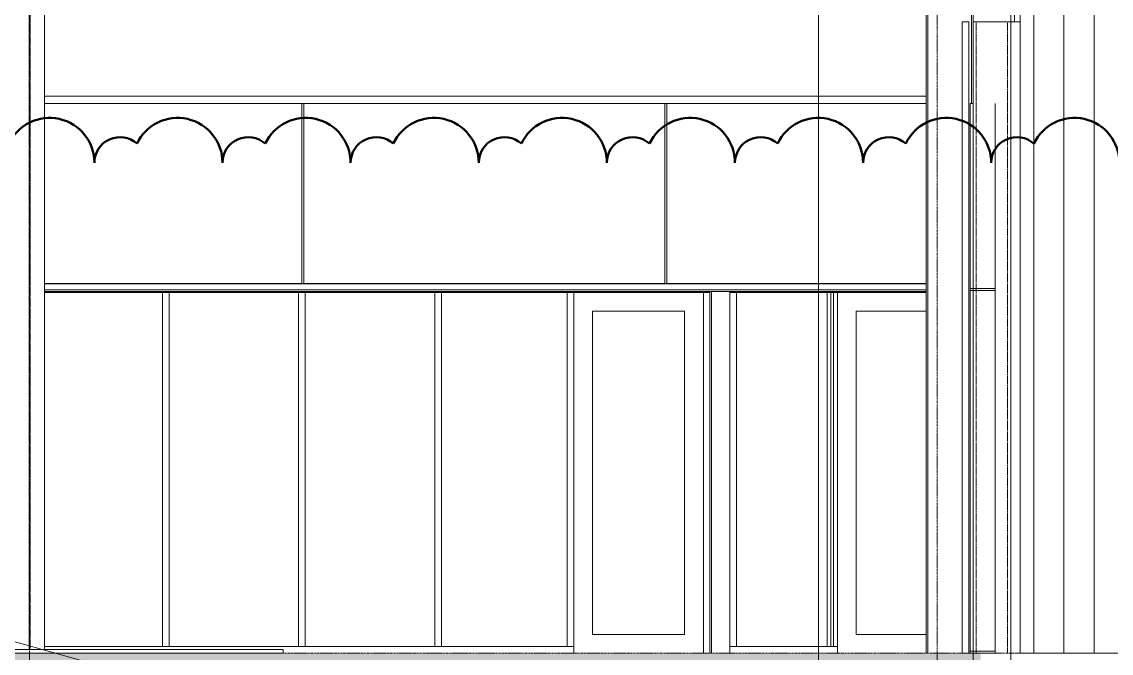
# Model space of a CAD drawing. Header units: inches. Extents: x -23565 to -43, y -324 to 853.
# Drawn here: x -7563.6 to -7274.1, y 0 to 168 of the extents above; entities that cross this region are included whole.
import ezdxf

# ---------------------------------------------------------------- set-up
doc = ezdxf.new("R2010")
doc.units = ezdxf.units.IN
doc.header["$MEASUREMENT"] = 0
doc.linetypes.add('Grid Line 1_2_', pattern=[0.875, 0.5, -0.125, 0.125, -0.125])
doc.linetypes.add('Hidden 1_8_', pattern=[0.1875, 0.125, -0.0625])
for name, color, linetype, lineweight in [('A-ANNO-IDEN', 131, 'Continuous', 9), ('A-DOOR', 31, 'Continuous', 13), ('A-FLOR', 192, 'Continuous', 13), ('A-FLOR-LEVL', 51, 'Continuous', 9), ('A-FLOR-PATT', 8, 'Continuous', 25), ('A-GLAZ-CWMG', 51, 'Continuous', 13), ('A-WALL', 113, 'Continuous', 13), ('A-WALL-PATT', 111, 'Continuous', 25), ('C-TOPO', 7, 'Continuous', 13), ('G-ANNO-REVC', 71, 'Continuous', 9), ('G-ANNO-SYMB', 111, 'Continuous', 9), ('I-WALL', 2, 'Continuous', 13), ('S-BEAM', 12, 'Continuous', 13), ('S-COLS', 52, 'Continuous', 13), ('S-GRID', 1, 'Continuous', 9)]:
    doc.layers.add(name, color=color, linetype=linetype, lineweight=lineweight)

# ---------------------------------------------------------------- blocks, each defined once
blk = doc.blocks.new('Struct_Xcel_Sports Complex_rvt-4-Building Section - North_South looking West _ Fitness Center')
at = {"layer": 'A-FLOR-PATT', "lineweight": 9}
h = blk.add_hatch(dxfattribs=at)
h.set_pattern_fill('FP_60', color=256, style=0, pattern_type=2)
h.set_pattern_definition([(50, (-21606.15, 72.08), (55.0854, -4.8198), [5.76, -63.36]), (355, (-21606.15, 72.08), (-10.6557, 57.7685), [4.608, -50.688]), (100.451, (-21601.557, 71.68), (44.4295, 52.9487), [4.895, -53.848]), (46.184, (-21606.15, 87.44), (81.9644, -12.712), [8.64, -95.04]), (96.636, (-21599.32, 86.38), (71.7815, 74.8124), [7.343, -80.772]), (351.184, (-21606.15, 87.44), (71.782, 74.8124), [6.912, -76.032]), (21, (-21598.47, 83.6), (45.842, -30.9215), [5.76, -63.36]), (326, (-21598.47, 83.6), (18.687, 55.6915), [4.608, -50.688]), (71.451, (-21594.65, 81.025), (64.529, 24.77), [4.895, -53.848]), (37.5, (-21606.148, 72.082), (0.9339, 25.5668), [2.534, -47.539, 2.534, -48.922, -50.88]), (37.5, (-21606.148, 72.082), (0.9339, 25.5668), [-101.53, 2.534, -48.346]), (7.5, (-21606.148, 72.082), (20.20404, 30.2913), [2.534, -26.803, 2.534, -46.387, -19.392]), (7.5, (-21606.148, 72.082), (20.20404, 30.2913), [-78.259, 2.534, -16.858]), (327.5, (-21623.274, 72.082), (40.9978, -1.7324), [2.534, -16.666, 2.534, -57.37, -79.488]), (327.5, (-21623.274, 72.082), (40.9978, -1.7324), [-79.104, 2.534, -76.954]), (317.5, (-21630.954, 72.082), (44.7889, 7.6878), [2.534, -22.426, 2.534, -37.248, -56.448]), (317.5, (-21630.954, 72.082), (44.7889, 7.6878), [-64.742, 2.534, -53.914])])
h.paths.add_polyline_path([(-21132.3, -6), (-21132.3, 0), (-22790.8, 0), (-22790.8, -6), (-21136.06, -6)], flags=0)
blk = doc.blocks.new('W-Wide Flange-Column - B1_E-1528731-Building Section - North_South looking West _ Fitness Center')
at = {"layer": 'S-COLS', "color": 8, "linetype": 'Hidden 1_8_', "lineweight": 9}
for p, q in [((-21385.21, 376.28), (-21385.21, 1)), ((-21384.9, 1), (-21384.9, 376.29))]:
    blk.add_line(p, q, dxfattribs=at)
blk = doc.blocks.new('Girt_C - 10_D-1401750-Building Section - North_South looking West _ Fitness Center')
at = {"layer": 'S-BEAM', "color": 8, "lineweight": 9}
for p, q in [((-21381.05, 96.68), (-21146.8, 96.68)), ((-21146.8, 96.2), (-21381.05, 96.2))]:
    blk.add_line(p, q, dxfattribs=at)
blk = doc.blocks.new('overhead door - one-983186-Building Section - North_South looking West _ Fitness Center')
at = {"layer": 'A-DOOR', "color": 7}
for p, q in [((-21137.18, 168), (-21137.18, 0)), ((-21135.43, 168), (-21137.18, 168)), ((-21135.43, 0), (-21135.43, 168)), ((-21137.18, 0), (-21135.43, 0))]:
    blk.add_line(p, q, dxfattribs=at)
blk = doc.blocks.new('Girt_C - 10_D-1401751-Building Section - North_South looking West _ Fitness Center')
at = {"layer": 'S-BEAM', "color": 8, "lineweight": 9}
blk.add_line((-21146.8, 148.19), (-21381.05, 148.19), dxfattribs=at)
blk = doc.blocks.new('C-Channel-Column - C10X25-1732793-Building Section - North_South looking West _ Fitness Center')
at = {"layer": 'S-COLS', "color": 8, "linetype": 'Hidden 1_8_', "lineweight": 9}
for p, q in [((-21133.49, 0), (-21133.49, 168)), ((-21125.11, 0), (-21125.11, 168))]:
    blk.add_line(p, q, dxfattribs=at)
blk = doc.blocks.new('Door_Single_Storefront - one-1371409-Building Section - North_South looking West _ Fitness Center')
at = {"layer": 'A-DOOR', "color": 8, "lineweight": 9}
for p, q in [((-21235.43, 91), (-21235.43, 5)), ((-21235.43, 91), (-21210.99, 91)), ((-21210.99, 5), (-21210.99, 91)), ((-21235.43, 5), (-21210.99, 5))]:
    blk.add_line(p, q, dxfattribs=at)
blk = doc.blocks.new('Rectangular Mullion - Interior 1_75_ x 4_5_-1835619-Building Section - North_South looking West _ Fitness Center')
at = {"layer": 'A-GLAZ-CWMG', "color": 8, "lineweight": 9}
blk.add_line((-21241.3, 96), (-21276.49, 96), dxfattribs=at)
blk = doc.blocks.new('Rectangular Mullion - Interior 1_75_ x 4_5_-1214729-Building Section - North_South looking West _ Fitness Center')
at = {"layer": 'A-GLAZ-CWMG', "color": 8, "lineweight": 9}
blk.add_line((-21276.49, 96), (-21312.68, 96), dxfattribs=at)
blk = doc.blocks.new('Rectangular Mullion - Interior 1_75_ x 4_5_-1214730-Building Section - North_South looking West _ Fitness Center')
at = {"layer": 'A-GLAZ-CWMG', "color": 8, "lineweight": 9}
blk.add_line((-21312.68, 1.75), (-21276.49, 1.75), dxfattribs=at)
blk = doc.blocks.new('Rectangular Mullion - Interior 1_75_ x 4_5_-V124-Building Section - North_South looking West _ Fitness Center')
at = {"layer": 'A-GLAZ-CWMG', "color": 8, "lineweight": 9}
blk.add_line((-21381.05, 1.75), (-21348.87, 1.75), dxfattribs=at)
blk = doc.blocks.new('Rectangular Mullion - Interior 1_75_ x 4_5_-1835424-Building Section - North_South looking West _ Fitness Center')
at = {"layer": 'A-GLAZ-CWMG', "color": 8, "lineweight": 9}
for p, q in [((-21205.99, 96), (-21204.24, 96)), ((-21205.99, 0), (-21205.99, 96)), ((-21204.24, 0), (-21204.24, 96))]:
    blk.add_line(p, q, dxfattribs=at)
blk = doc.blocks.new('Rectangular Mullion - Interior 1_75_ x 4_5_-1220285-Building Section - North_South looking West _ Fitness Center')
at = {"layer": 'A-GLAZ-CWMG', "color": 8, "lineweight": 9}
for p, q in [((-21277.37, 96), (-21275.62, 96)), ((-21277.37, 96), (-21277.37, 1.75)), ((-21275.62, 96), (-21275.62, 1.75)), ((-21275.62, 1.75), (-21277.37, 1.75))]:
    blk.add_line(p, q, dxfattribs=at)
blk = doc.blocks.new('Rectangular Mullion - Interior 1_75_ x 4_5_-V125-Building Section - North_South looking West _ Fitness Center')
at = {"layer": 'A-GLAZ-CWMG', "color": 8, "lineweight": 9}
blk.add_line((-21348.87, 96), (-21381.05, 96), dxfattribs=at)
blk = doc.blocks.new('Rectangular Mullion - Interior 1_75_ x 4_5_-1835620-Building Section - North_South looking West _ Fitness Center')
at = {"layer": 'A-GLAZ-CWMG', "color": 8, "lineweight": 9}
for p, q in [((-21204.24, 96), (-21241.3, 96)), ((-21204.24, 96.2), (-21204.24, 96))]:
    blk.add_line(p, q, dxfattribs=at)
blk = doc.blocks.new('Rectangular Mullion - Interior 1_75_ x 4_5_-1835621-Building Section - North_South looking West _ Fitness Center')
at = {"layer": 'A-GLAZ-CWMG', "color": 8, "lineweight": 9}
for p, q in [((-21276.49, 1.75), (-21240.43, 1.75)), ((-21240.43, 1.75), (-21240.43, 0))]:
    blk.add_line(p, q, dxfattribs=at)
blk = doc.blocks.new('Rectangular Mullion - Interior 1_75_ x 4_5_-1314720-Building Section - North_South looking West _ Fitness Center')
at = {"layer": 'A-GLAZ-CWMG', "color": 8, "lineweight": 9}
for p, q in [((-21242.18, 96), (-21240.43, 96)), ((-21242.18, 96), (-21242.18, 1.75)), ((-21240.43, 96), (-21240.43, 1.75)), ((-21240.43, 1.75), (-21242.18, 1.75))]:
    blk.add_line(p, q, dxfattribs=at)
blk = doc.blocks.new('Door_Single_Storefront - one-1980270-Building Section - North_South looking West _ Fitness Center')
at = {"layer": 'A-DOOR', "color": 8, "lineweight": 9}
for p, q in [((-21165.37, 91), (-21165.37, 5)), ((-21165.37, 91), (-21146.8, 91)), ((-21165.37, 5), (-21146.8, 5)), ((-21170.37, 0), (-21170.37, 1.75))]:
    blk.add_line(p, q, dxfattribs=at)
blk = doc.blocks.new('Rectangular Mullion - Interior 1_75_ x 4_5_-1980139-Building Section - North_South looking West _ Fitness Center')
at = {"layer": 'A-GLAZ-CWMG', "color": 8, "lineweight": 9}
blk.add_line((-21172.24, 96), (-21198.93, 96), dxfattribs=at)
blk = doc.blocks.new('Rectangular Mullion - Interior 1_75_ x 4_5_-1980268-Building Section - North_South looking West _ Fitness Center')
at = {"layer": 'A-GLAZ-CWMG', "color": 8, "lineweight": 9}
blk.add_line((-21198.93, 1.75), (-21172.24, 1.75), dxfattribs=at)
blk = doc.blocks.new('Rectangular Mullion - Interior 1_75_ x 4_5_-V130-Building Section - North_South looking West _ Fitness Center')
at = {"layer": 'A-GLAZ-CWMG', "color": 8, "lineweight": 9}
for p, q in [((-21198.93, 96), (-21197.18, 96)), ((-21197.18, 96), (-21197.18, 1.75)), ((-21197.18, 1.75), (-21198.93, 1.75))]:
    blk.add_line(p, q, dxfattribs=at)
blk = doc.blocks.new('Rectangular Mullion - Interior 1_75_ x 4_5_-V131-Building Section - North_South looking West _ Fitness Center')
at = {"layer": 'A-GLAZ-CWMG', "color": 8, "lineweight": 9}
for p, q in [((-21173.12, 96), (-21171.37, 96)), ((-21173.12, 96), (-21173.12, 1.75)), ((-21171.37, 96), (-21171.37, 1.75)), ((-21171.37, 1.75), (-21173.12, 1.75))]:
    blk.add_line(p, q, dxfattribs=at)
blk = doc.blocks.new('Rectangular Mullion - Interior 1_75_ x 4_5_-V132-Building Section - North_South looking West _ Fitness Center')
at = {"layer": 'A-GLAZ-CWMG', "color": 8, "lineweight": 9}
blk.add_line((-21146.8, 96), (-21171.24, 96), dxfattribs=at)
blk = doc.blocks.new('Family - ___-1987694-Building Section - North_South looking West _ Fitness Center')
at = {"layer": 'G-ANNO-REVC', "color": 163, "lineweight": 50}
for centre, radius, start, end in [((-21379.76, 130.5), 11.92, 0, 154.7912), ((-21345.71, 130.5), 11.92, 0, 154.7912), ((-21311.65, 130.5), 11.92, 0, 154.7912), ((-21277.6, 130.5), 11.92, 0, 154.7912), ((-21243.55, 130.5), 11.92, 0, 154.7912), ((-21209.5, 130.5), 11.92, 0, 154.7912), ((-21175.45, 130.5), 11.92, 0, 154.7912), ((-21141.4, 130.5), 11.92, 0, 154.7912), ((-21107.35, 130.5), 11.92, 0, 154.7912), ((-21361.03, 130.5), 6.81, 48.1897, 180), ((-21326.98, 130.5), 6.81, 48.1897, 180), ((-21292.93, 130.5), 6.81, 48.1897, 180), ((-21258.87, 130.5), 6.81, 48.1897, 180), ((-21224.82, 130.5), 6.81, 48.1897, 180), ((-21190.77, 130.5), 6.81, 48.1897, 180), ((-21156.72, 130.5), 6.81, 48.1897, 180), ((-21122.67, 130.5), 6.81, 48.1897, 180)]:
    blk.add_arc(centre, radius, start, end, dxfattribs=at)

msp = doc.modelspace()

# ---------------------------------------------------------------- hatches: boundary and pattern name
at = {"layer": 'A-WALL-PATT', "lineweight": 9}
h = msp.add_hatch(dxfattribs=at)
h.set_pattern_fill('FP_55', color=8, style=0, pattern_type=2)
h.set_pattern_definition([(90, (-21150.615, 0), (-8, 5e-16), [])])
h.paths.add_polyline_path([(-7298.27195, 0), (-7076.77195, 0), (-7076.77195, 186), (-7298.27195, 185.97751), (-7298.27195, 10.47591)], flags=0)
h = msp.add_hatch(dxfattribs=at)
h.set_pattern_fill('FP_62', color=8, style=0, pattern_type=2)
h.set_pattern_definition([(90, (-20902.8, -673.75), (-193, -193), [48, -145]), (180, (-20902.8, -673.75), (-2e-14, -193), [96, -97]), (270, (-20998.8, -625.75), (-193, -193), [48, -145]), (180, (-20902.8, -625.75), (-2e-14, -193), [96, -97]), (270, (-20999.3, -625.75), (-193, -193), [48, -145]), (180, (-20999.3, -625.75), (-2e-14, -193), [96, -97]), (90, (-21095.3, -673.75), (-193, -193), [48, -145]), (180, (-20999.3, -673.75), (-2e-14, -193), [96, -97]), (90, (-20950.55, -625.5), (-193, -193), [48, -145]), (180, (-20902.43, -625.5), (-2e-14, -193), [48.125, -144.875]), (180, (-20902.43, -577.5), (-2e-14, -193), [48.125, -144.875]), (90, (-21047.05, -625.5), (-193, -193), [48, -145]), (180, (-20951.05, -625.5), (-2e-14, -193), [96, -97]), (270, (-20951.05, -577.5), (-193, -193), [48, -145]), (180, (-20951.05, -577.5), (-2e-14, -193), [96, -97]), (180, (-21047.55, -625.5), (-2e-14, -193), [48, -145]), (270, (-21047.55, -577.5), (-193, -193), [48, -145]), (180, (-21047.55, -577.5), (-2e-14, -193), [48, -145]), (90, (-20902.8, -577.25), (-193, -193), [48, -145]), (180, (-20902.8, -577.25), (-2e-14, -193), [96, -97]), (270, (-20998.8, -529.25), (-193, -193), [48, -145]), (180, (-20902.8, -529.25), (-2e-14, -193), [96, -97]), (270, (-20999.3, -529.25), (-193, -193), [48, -145]), (180, (-20999.3, -529.25), (-2e-14, -193), [96, -97]), (90, (-21095.3, -577.25), (-193, -193), [48, -145]), (180, (-20999.3, -577.25), (-2e-14, -193), [96, -97]), (90, (-20950.55, -529), (-193, -193), [48, -145]), (180, (-20902.43, -529), (-2e-14, -193), [48.125, -144.875]), (180, (-20902.43, -481), (-2e-14, -193), [48.125, -144.875]), (90, (-21047.05, -529), (-193, -193), [48, -145]), (180, (-20951.05, -529), (-2e-14, -193), [96, -97]), (270, (-20951.05, -481), (-193, -193), [48, -145]), (180, (-20951.05, -481), (-2e-14, -193), [96, -97]), (180, (-21047.55, -529), (-2e-14, -193), [48, -145]), (270, (-21047.55, -481), (-193, -193), [48, -145]), (180, (-21047.55, -481), (-2e-14, -193), [48, -145])])
h.paths.add_polyline_path([(-8028.02195, 1), (-7806.77195, 1), (-7806.77195, 5.04615), (-7901.90389, 146.25), (-7947.65025, 146.25), (-8028.02195, 23.51985), (-8028.02195, 1.14075)], flags=0)
h.paths.add_polyline_path([(-7796.66598, 1), (-7780.38895, 1), (-7780.38895, 98.25), (-7565.52195, 98.25), (-7565.52195, 146.25), (-7798.77195, 146.25), (-7798.77195, 1)], flags=0)
h.paths.add_polyline_path([(-7806.77195, 6.83677), (-7806.77195, 146.25), (-7900.62982, 146.25), (-7809.7207, 11.21675)], flags=0)
h.paths.add_polyline_path([(-8028.02195, 25.34518), (-7948.92281, 146.25), (-8028.02195, 146.25), (-8028.02195, 25.79342)], flags=0)
h.paths.add_polyline_path([(-7544.91448, 98.25), (-7323.27195, 98.25), (-7323.27195, 146.25), (-7557.52195, 146.25), (-7557.52195, 98.25)], flags=0)
h = msp.add_hatch(dxfattribs=at)
h.set_pattern_fill('FP_56', color=8, style=0, pattern_type=2)
h.set_pattern_definition([(0, (-21128.18, 0.38), (-193, 193), [48, -145]), (90, (-21128.18, 0.38), (-193, 1e-14), [96, -97]), (180, (-21080.18, 96.38), (-193, 193), [48, -145]), (90, (-21080.18, 0.38), (-193, 1e-14), [96, -97]), (180, (-21080.18, 96.88), (-193, 193), [48, -145]), (90, (-21080.18, 96.88), (-193, 1e-14), [96, -97]), (0, (-21128.18, 192.88), (-193, 193), [48, -145]), (90, (-21128.18, 96.88), (-193, 1e-14), [96, -97]), (0, (-21079.93, 48.12), (-193, 193), [48, -145]), (90, (-21079.93, 0), (-193, 1e-14), [48.125, -144.875]), (90, (-21031.93, 0), (-193, 1e-14), [48.125, -144.875]), (0, (-21079.93, 144.62), (-193, 193), [48, -145]), (90, (-21079.93, 48.62), (-193, 1e-14), [96, -97]), (180, (-21031.93, 48.62), (-193, 193), [48, -145]), (90, (-21031.93, 48.62), (-193, 1e-14), [96, -97]), (90, (-21079.93, 145.12), (-193, 1e-14), [48, -145]), (180, (-21031.93, 145.12), (-193, 193), [48, -145]), (90, (-21031.93, 145.12), (-193, 1e-14), [48, -145]), (0, (-21031.68, 0.38), (-193, 193), [48, -145]), (90, (-21031.68, 0.38), (-193, 1e-14), [96, -97]), (180, (-20983.68, 96.38), (-193, 193), [48, -145]), (90, (-20983.68, 0.38), (-193, 1e-14), [96, -97]), (180, (-20983.68, 96.88), (-193, 193), [48, -145]), (90, (-20983.68, 96.88), (-193, 1e-14), [96, -97]), (0, (-21031.68, 192.88), (-193, 193), [48, -145]), (90, (-21031.68, 96.88), (-193, 1e-14), [96, -97]), (0, (-20983.43, 48.12), (-193, 193), [48, -145]), (90, (-20983.43, 0), (-193, 1e-14), [48.125, -144.875]), (90, (-20935.43, 0), (-193, 1e-14), [48.125, -144.875]), (0, (-20983.43, 144.62), (-193, 193), [48, -145]), (90, (-20983.43, 48.62), (-193, 1e-14), [96, -97]), (180, (-20935.43, 48.62), (-193, 193), [48, -145]), (90, (-20935.43, 48.62), (-193, 1e-14), [96, -97]), (90, (-20983.43, 145.12), (-193, 1e-14), [48, -145]), (180, (-20935.43, 145.12), (-193, 193), [48, -145]), (90, (-20935.43, 145.12), (-193, 1e-14), [48, -145])])
h.paths.add_polyline_path([(-7305.25465, 0), (-7304.89695, 0), (-7304.89695, 146.25), (-7311.52195, 146.25), (-7311.52195, 0), (-7308.77195, 0)], flags=0)
at = {"layer": 'C-TOPO', "lineweight": 9}
h = msp.add_hatch(dxfattribs=at)
h.set_pattern_fill('FP_51', color=8, style=0, pattern_type=2)
h.set_pattern_definition([(0, (-21606.15, 72.08), (48, 48), [48, -48]), (0, (-21606.15, 90.08), (48, 48), [48, -48]), (0, (-21606.15, 108.08), (48, 48), [48, -48]), (90, (-21600.15, 114.08), (-48, 48), [48, -48]), (90, (-21582.15, 114.08), (-48, 48), [48, -48]), (90, (-21564.15, 114.08), (-48, 48), [48, -48])])
h.paths.add_polyline_path([(-7041.41148, -99.61925), (-6731.56348, -99.61925), (-6731.56348, 0), (-7298.77195, 0), (-7298.77195, -36), (-7295.77195, -36), (-7295.77195, -48), (-7301.41678, -48), (-7301.41678, -99.61925), (-7066.11576, -99.61925)], flags=0)

# ---------------------------------------------------------------- linework, layer by layer
at = {"layer": 'A-ANNO-IDEN', "color": 153}
msp.add_line((-7824.00307, 75.59797), (-6880.39057, -189.167), dxfattribs=at)
at = {"layer": 'A-FLOR', "color": 7}
for p, q in [((-7494.14072, 1), (-8341.38761, 1)), ((-8341.38761, 0), (-7494.14072, 0)), ((-7494.14072, 0), (-7494.14072, 1))]:
    msp.add_line(p, q, dxfattribs=at)
at = {"layer": 'A-FLOR-LEVL', "linetype": 'Grid Line 1_2_'}
msp.add_line((-9403.84024, 0), (-6353.55665, 0), dxfattribs=at)
at = {"layer": 'A-WALL', "color": 7}
for p, q in [((-7310.77195, 335), (-7310.77195, 168)), ((-7300.77195, 168), (-7300.77195, 335)), ((-7299.77195, 168), (-7299.77195, 335)), ((-7298.27195, 168), (-7298.27195, 335)), ((-7310.77195, 168), (-7298.27195, 168))]:
    msp.add_line(p, q, dxfattribs=at)
at = {"layer": 'A-WALL', "color": 8, "lineweight": 9}
for p, q in [((-7310.77195, 146.25), (-7310.77195, 168)), ((-7298.27195, 168), (-7298.27195, 0)), ((-7311.52195, 146.25), (-7310.77195, 146.25)), ((-7311.52195, 0), (-7311.52195, 146.25)), ((-7304.89695, 0), (-7304.89695, 146.25))]:
    msp.add_line(p, q, dxfattribs=at)
at = {"layer": 'C-TOPO'}
msp.add_line((-7168.01903, 0), (-7298.77195, 0), dxfattribs=at)
at = {"layer": 'C-TOPO', "color": 8, "lineweight": 9}
msp.add_line((-7298.77195, 0), (-7168.01845, 0), dxfattribs=at)
at = {"layer": 'G-ANNO-SYMB'}
msp.add_line((-7351.8148, 545.15708), (-7351.8148, -79.66081), dxfattribs=at)
at = {"layer": 'I-WALL', "color": 8, "lineweight": 9}
for p, q in [((-7323.27195, 146.25), (-7557.52195, 146.25)), ((-7557.52195, 98.25), (-7323.27195, 98.25)), ((-7380.27195, 0), (-7380.27195, 96.1976)), ((-7375.39695, 96.1976), (-7375.39695, 0))]:
    msp.add_line(p, q, dxfattribs=at)
at = {"layer": 'S-COLS', "color": 8, "lineweight": 9}
for p, q in [((-7311.20554, 388.92447), (-7311.20554, 146.25)), ((-7323.27195, 386.2119), (-7323.27195, 0)), ((-7322.83835, 386.22997), (-7322.83835, 0)), ((-7557.52195, 376.45148), (-7557.52195, 1)), ((-7310.77195, 0), (-7310.77195, 168)), ((-7300.77195, 168), (-7300.77195, 0))]:
    msp.add_line(p, q, dxfattribs=at)
at = {"layer": 'S-GRID', "linetype": 'Grid Line 1_2_'}
for p, q in [((-7561.52195, -293.03588), (-7561.52195, 738.65708)), ((-7561.52195, -293.03588), (-7561.52195, 738.65708)), ((-7320.27195, -293.03588), (-7320.27195, 738.65708)), ((-7310.77195, -293.03588), (-7310.77195, 738.65708)), ((-7300.77195, -293.03588), (-7300.77195, 738.65708))]:
    msp.add_line(p, q, dxfattribs=at)

# ---------------------------------------------------------------- block references
at = {"color": 250, "lineweight": 5}
msp.add_blockref('Struct_Xcel_Sports Complex_rvt-4-Building Section - North_South looking West _ Fitness Center', (13823.53087, 0), dxfattribs=at)
at = {"layer": 'A-DOOR', "color": 8, "lineweight": 9}
for name in ['overhead door - one-983186-Building Section - North_South looking West _ Fitness Center', 'Door_Single_Storefront - one-1371409-Building Section - North_South looking West _ Fitness Center', 'Door_Single_Storefront - one-1980270-Building Section - North_South looking West _ Fitness Center']:
    msp.add_blockref(name, (13823.53087, 0), dxfattribs=at)
at = {"layer": 'A-GLAZ-CWMG', "color": 8, "lineweight": 9}
for name, p in [('Rectangular Mullion - Interior 1_75_ x 4_5_-V125-Building Section - North_South looking West _ Fitness Center', (13823.53087, 0)), ('Rectangular Mullion - Interior 1_75_ x 4_5_-1220285-Building Section - North_South looking West _ Fitness Center', (13751.15587, 0)), ('Rectangular Mullion - Interior 1_75_ x 4_5_-1214729-Building Section - North_South looking West _ Fitness Center', (13787.34337, 0)), ('Rectangular Mullion - Interior 1_75_ x 4_5_-1220285-Building Section - North_South looking West _ Fitness Center', (13787.34337, 0)), ('Rectangular Mullion - Interior 1_75_ x 4_5_-1214729-Building Section - North_South looking West _ Fitness Center', (13823.53087, 0)), ('Rectangular Mullion - Interior 1_75_ x 4_5_-1220285-Building Section - North_South looking West _ Fitness Center', (13823.53087, 0)), ('Rectangular Mullion - Interior 1_75_ x 4_5_-1835619-Building Section - North_South looking West _ Fitness Center', (13823.53087, 0)), ('Rectangular Mullion - Interior 1_75_ x 4_5_-1314720-Building Section - North_South looking West _ Fitness Center', (13823.53087, 0)), ('Rectangular Mullion - Interior 1_75_ x 4_5_-1835620-Building Section - North_South looking West _ Fitness Center', (13823.53087, 0)), ('Rectangular Mullion - Interior 1_75_ x 4_5_-1835424-Building Section - North_South looking West _ Fitness Center', (13823.53087, 0)), ('Rectangular Mullion - Interior 1_75_ x 4_5_-1980139-Building Section - North_South looking West _ Fitness Center', (13823.53087, 0)), ('Rectangular Mullion - Interior 1_75_ x 4_5_-V130-Building Section - North_South looking West _ Fitness Center', (13823.53087, 0)), ('Rectangular Mullion - Interior 1_75_ x 4_5_-V131-Building Section - North_South looking West _ Fitness Center', (13823.53087, 0)), ('Rectangular Mullion - Interior 1_75_ x 4_5_-V131-Building Section - North_South looking West _ Fitness Center', (13824.53087, 0)), ('Rectangular Mullion - Interior 1_75_ x 4_5_-V132-Building Section - North_South looking West _ Fitness Center', (13823.53087, 0)), ('Rectangular Mullion - Interior 1_75_ x 4_5_-V124-Building Section - North_South looking West _ Fitness Center', (13823.53087, 0)), ('Rectangular Mullion - Interior 1_75_ x 4_5_-1214730-Building Section - North_South looking West _ Fitness Center', (13787.34337, 0)), ('Rectangular Mullion - Interior 1_75_ x 4_5_-1214730-Building Section - North_South looking West _ Fitness Center', (13823.53087, 0)), ('Rectangular Mullion - Interior 1_75_ x 4_5_-1835621-Building Section - North_South looking West _ Fitness Center', (13823.53087, 0)), ('Rectangular Mullion - Interior 1_75_ x 4_5_-1980268-Building Section - North_South looking West _ Fitness Center', (13823.53087, 0))]:
    msp.add_blockref(name, p, dxfattribs=at)
at = {"layer": 'G-ANNO-REVC', "color": 163, "lineweight": 50}
msp.add_blockref('Family - ___-1987694-Building Section - North_South looking West _ Fitness Center', (13823.53087, 0), dxfattribs=at)
at = {"layer": 'S-BEAM', "color": 8, "lineweight": 9}
for name in ['Girt_C - 10_D-1401751-Building Section - North_South looking West _ Fitness Center', 'Girt_C - 10_D-1401750-Building Section - North_South looking West _ Fitness Center']:
    msp.add_blockref(name, (13823.53087, 0), dxfattribs=at)
at = {"layer": 'S-COLS', "color": 8, "linetype": 'Hidden 1_8_', "lineweight": 9}
for name in ['W-Wide Flange-Column - B1_E-1528731-Building Section - North_South looking West _ Fitness Center', 'C-Channel-Column - C10X25-1732793-Building Section - North_South looking West _ Fitness Center']:
    msp.add_blockref(name, (13823.53087, 0), dxfattribs=at)

doc.saveas('drawing.dxf')
